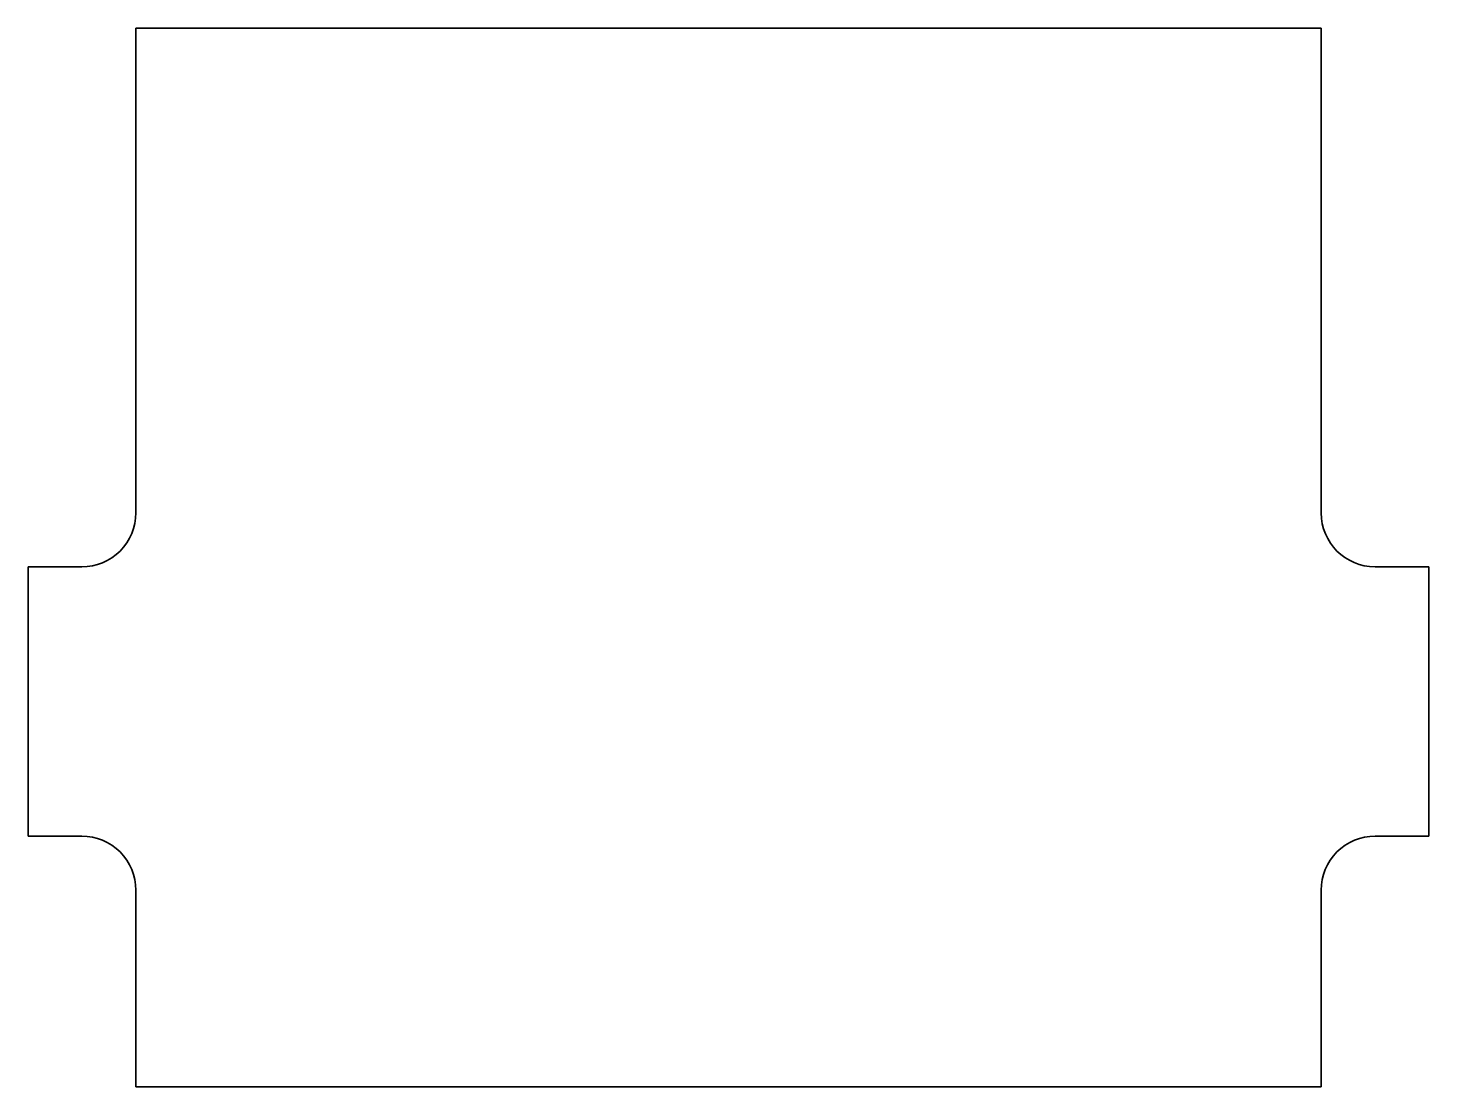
# Model space of a CAD drawing. Extents: x 127 to 153, y 93.7 to 113.3.
import ezdxf

# ---------------------------------------------------------------- set-up
doc = ezdxf.new("R2010")
doc.units = 0

msp = doc.modelspace()

# ---------------------------------------------------------------- linework, layer by layer
at = {"color": 7, "lineweight": 35}
for p, q in [((129.00174, 113.310135), (151.00174, 113.310135)), ((129.00174, 104.310135), (129.00174, 113.310135)), ((151.00174, 113.310135), (151.00174, 104.310135)), ((127.00174, 103.310135), (127.00174, 98.310135)), ((127.00174, 103.310135), (128.00174, 103.310135)), ((152.00174, 103.310135), (153.00174, 103.310135)), ((153.00174, 98.310135), (153.00174, 103.310135)), ((128.00174, 98.310135), (127.00174, 98.310135)), ((153.00174, 98.310135), (152.00174, 98.310135)), ((129.00174, 93.654755), (129.00174, 97.310135)), ((151.00174, 97.310135), (151.00174, 93.654755)), ((151.00174, 93.654755), (129.00174, 93.654755))]:
    msp.add_line(p, q, dxfattribs=at)
for centre, start, end in [((128.00174, 104.310135), 269.999997, 360), ((152.00174, 104.310135), 180.000005, 269.999997), ((128.00174, 97.310135), 0, 90.000003), ((152.00174, 97.310135), 90.000003, 180.000005)]:
    msp.add_arc(centre, 1, start, end, dxfattribs=at)

doc.saveas('drawing.dxf')
